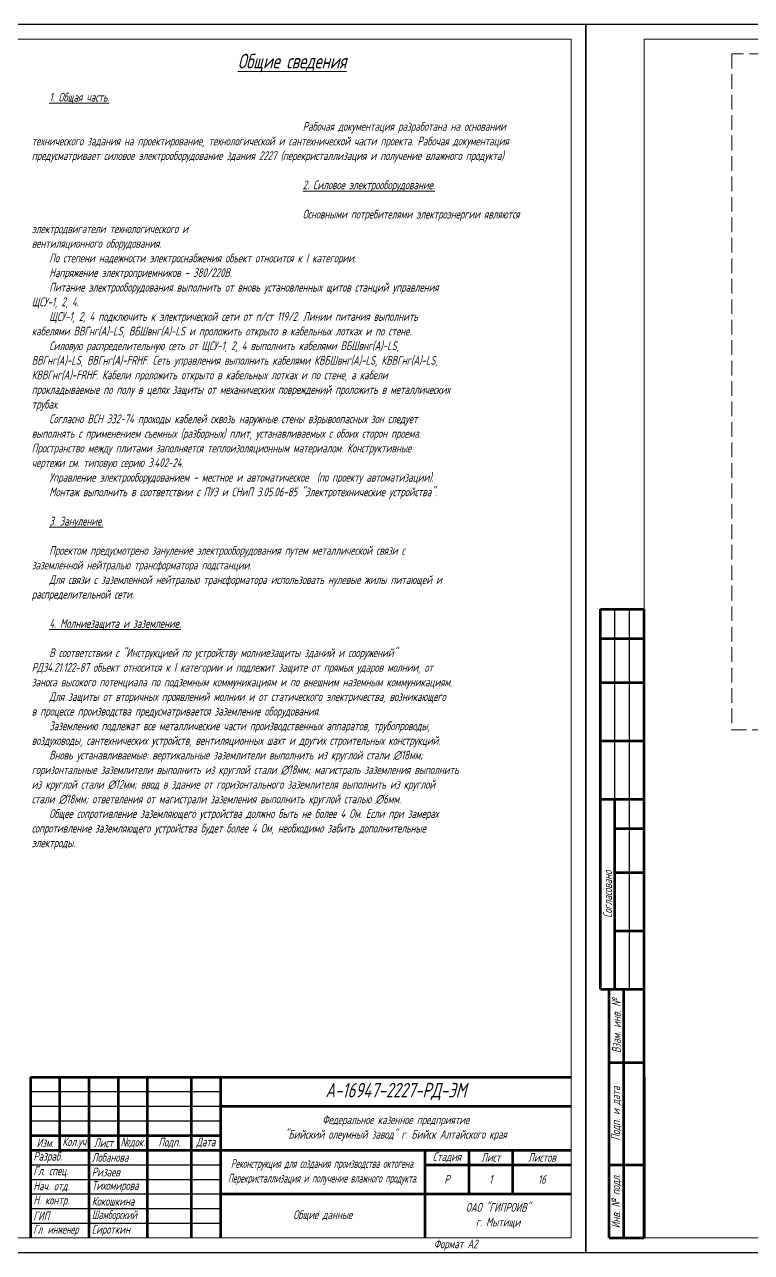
# Model space of a CAD drawing. Header units: millimetres. Extents: x -14296 to 10264, y -13087 to -5602.
# Drawn here: x -13054.7 to -12806, y -13086.7 to -12666.7 of the extents above; entities that cross this region are included whole.
import ezdxf

# ---------------------------------------------------------------- set-up
doc = ezdxf.new("R2010")
doc.units = ezdxf.units.MM
doc.linetypes.add('gost5', pattern=[7, 5, -2, 0])
for name, color, linetype, lineweight in [('Рамка толстая', 7, 'Continuous', 15), ('Рамка тонкая', 5, 'Continuous', 25), ('Текст', 7, 'Continuous', 20), ('Штампы', 252, 'Continuous', 25)]:
    doc.layers.add(name, color=color, linetype=linetype, lineweight=lineweight)
doc.styles.add('Simplex', font='simplex.shx', dxfattribs={"width": 0.7, "oblique": 15})

# ---------------------------------------------------------------- blocks, each defined once
blk = doc.blocks.new('A$C7B2D3637')
at = {"layer": 'Рамка толстая'}
for p, q in [((20, 415), (20, 5)), ((886, 415), (20, 415)), ((20, 5), (886, 5))]:
    blk.add_line(p, q, dxfattribs=at)
at = {"layer": 'Рамка тонкая'}
for p, q in [((0, 420), (0, 0)), ((891, 420), (0, 420)), ((0, 0), (891, 0))]:
    blk.add_line(p, q, dxfattribs=at)
blk = doc.blocks.new('*T1004')
at = {"layer": 'Штампы', "color": 0, "linetype": 'ByBlock', "lineweight": 60, "transparency": 16777216}
for p, q in [((0, 0), (0, 130)), ((0, 130), (15, 130)), ((15, 0), (15, 130)), ((0, 120), (15, 120)), ((0, 105), (15, 105)), ((0, 85), (15, 85)), ((0, 65), (15, 65)), ((5, 0), (5, 65)), ((5, 55), (15, 55)), ((5, 40), (15, 40)), ((5, 20), (15, 20)), ((0, 0), (15, 0))]:
    blk.add_line(p, q, dxfattribs=at)
at = {"layer": 'Штампы', "color": 5, "linetype": 'ByBlock', "lineweight": 25, "transparency": 16777216}
for p, q in [((5, 65), (5, 130)), ((10, 0), (10, 130))]:
    blk.add_line(p, q, dxfattribs=at)
at = {"layer": 'Штампы', "color": 2, "transparency": 16777216, "insert": (2.5, 32.5), "char_height": 3, "width": 61, "attachment_point": 5, "rotation": 90, "style": 'Simplex'}
blk.add_mtext('Согласовано', dxfattribs=at)
blk = doc.blocks.new('*T1005')
at = {"layer": 'Штампы', "color": 0, "linetype": 'ByBlock', "lineweight": 60, "transparency": 16777216}
for p, q in [((0, 0), (0, 85)), ((0, 85), (12, 85)), ((5, 0), (5, 85)), ((12, 0), (12, 85)), ((0, 60), (12, 60)), ((0, 25), (12, 25)), ((0, 0), (12, 0))]:
    blk.add_line(p, q, dxfattribs=at)
at = {"layer": 'Штампы', "color": 2, "transparency": 16777216, "char_height": 3, "attachment_point": 5, "rotation": 90, "style": 'Simplex'}
for s, insert, width in [('Взам. инв. {\\Fgost|c204;№}', (2.5, 72.5), 25), ('Подп. и дата', (2.5, 42.5), 35), ('Инв. {\\Fgost|c204;№} подл.', (2.5, 12.5), 25)]:
    blk.add_mtext(s, dxfattribs=dict(at, insert=insert, width=width))
blk = doc.blocks.new('A$C0CDB385D')
at = {"layer": 'Рамка толстая'}
for p, q in [((20, 415), (20, 5)), ((589, 415), (20, 415)), ((589, 5), (589, 415)), ((20, 5), (589, 5))]:
    blk.add_line(p, q, dxfattribs=at)
at = {"layer": 'Рамка тонкая'}
for p, q in [((0, 420), (0, 0)), ((594, 420), (0, 420)), ((594, 0), (594, 420)), ((0, 0), (594, 0))]:
    blk.add_line(p, q, dxfattribs=at)

msp = doc.modelspace()

# ---------------------------------------------------------------- linework, layer by layer
at = {"layer": 'Рамка тонкая', "linetype": 'gost5', "lineweight": 15}
for p, q in [((-12812.71622, -12676.74065), (-12812.71622, -12908.01316)), ((-12332.71622, -12676.74065), (-12812.71622, -12676.74065)), ((-12812.71622, -12908.01316), (-12332.71622, -12908.01316))]:
    msp.add_line(p, q, dxfattribs=at)
at = {"layer": 'Штампы', "lineweight": 60}
for p, q in [((-13052.71622, -13026.74065), (-12867.71622, -13026.74065)), ((-13052.71622, -13026.74065), (-13052.71622, -13081.74065)), ((-13042.71622, -13026.74065), (-13042.71622, -13051.74065)), ((-13032.71622, -13026.74065), (-13032.71622, -13081.74065)), ((-13022.71622, -13026.74065), (-13022.71622, -13051.74065)), ((-13012.71622, -13026.74065), (-13012.71622, -13081.74065)), ((-12997.71622, -13026.74065), (-12997.71622, -13081.74065)), ((-12987.71622, -13026.74065), (-12987.71622, -13081.74065)), ((-12842.71622, -13026.74065), (-12842.71622, -13081.74065)), ((-12987.71622, -13036.74065), (-12867.71622, -13036.74065)), ((-13052.71622, -13046.74065), (-12987.71622, -13046.74065)), ((-13052.71622, -13051.74065), (-12867.71622, -13051.74065)), ((-12917.71622, -13051.74065), (-12917.71622, -13081.74065)), ((-12902.71622, -13051.74065), (-12902.71622, -13066.74065)), ((-12887.71622, -13051.74065), (-12887.71622, -13066.74065)), ((-12917.71622, -13056.74065), (-12867.71622, -13056.74065)), ((-12987.71622, -13066.74065), (-12867.71622, -13066.74065))]:
    msp.add_line(p, q, dxfattribs=at)
at = {"layer": 'Штампы', "color": 5}
for p, q in [((-13052.71622, -13031.74065), (-12987.71622, -13031.74065)), ((-13052.71622, -13036.74065), (-12987.71622, -13036.74065)), ((-13052.71622, -13041.74065), (-12987.71622, -13041.74065)), ((-13052.71622, -13056.74065), (-12987.71622, -13056.74065)), ((-13052.71622, -13061.74065), (-12987.71622, -13061.74065)), ((-13052.71622, -13066.74065), (-12987.71622, -13066.74065)), ((-13052.71622, -13071.74065), (-12987.71622, -13071.74065)), ((-13052.71622, -13076.74065), (-12987.71622, -13076.74065))]:
    msp.add_line(p, q, dxfattribs=at)

# ---------------------------------------------------------------- block references
for name, p in [('A$C0CDB385D', (-13456.71621, -13086.74065)), ('A$C7B2D3637', (-12862.71621, -13086.74066)), ('*T1004', (-12857.71622, -12996.74065)), ('*T1005', (-12854.71622, -13081.74065))]:
    msp.add_blockref(name, p)

# ---------------------------------------------------------------- texts
at = {"layer": 'Текст', "insert": (-13052.26451, -12671.74065), "char_height": 3, "attachment_point": 1, "style": 'Simplex'}
msp.add_mtext_dynamic_manual_height_columns('\\pi92.714;{\\L\\P\\pi70.51;\\H1.6667x;Общие сведения\\P\\pi92.714;\\H0.6x;\\P\\pi6;1. Общая часть.\\P\\pi92.714;\\P\\pi6;}Рабочая документация разработана на основании технического задания на проектирование, технологической и сантехнической части проекта. Рабочая документация предусматривает силовое электрооборудование здания 2227 (перекристаллизация и получение влажного продукта)\\P\\P{\\L2. Силовое электрооборудование.\\P\\pi91.214;\\P\\pi6;}Основными потребителями электроэнергии являются электродвигатели технологического и \\P\\pi0;вентиляционного оборудования.\\P\\pi6;По степени надежности электроснабжения объект относится к I категории.\\PНапряжение электроприемников - 380/220В.\\PПитание электрооборудования выполнить от вновь установленных щитов станций управления \\P\\pi0;ЩСУ-1, 2, 4.\\P\\pi6;ЩСУ-1, 2, 4 подключить к электрической сети от п/ст 119/2. Линии питания выполнить \\P\\pi0;кабелями ВВГнг(А)-LS, ВБШвнг(А)-LS и проложить открыто в кабельных лотках и по стене.\\P\\pi6;Силовую распределительную сеть от ЩСУ-1, 2, 4 выполнить кабелями ВБШвнг(А)-LS, \\P\\pi0;ВВГнг(А)-LS, ВВГнг(А)-FRHF. Сеть управления выполнить кабелями КВБШвнг(А)-LS, КВВГнг(А)-LS, \\PКВВГнг(А)-FRHF. Кабели проложить открыто в кабельных лотках и по стене, а кабели \\Pпрокладываемые по полу в целях защиты от механических повреждений проложить в металлических \\Pтрубах.\\P\\pi6;Согласно ВСН 332-74 проходы кабелей сквозь наружные стены взрывоопасных зон следует \\P\\pi0;выполнять с применением съемных (разборных) плит, устанавливаемых с обоих сторон проема. \\PПространство между плитами заполняется теплоизоляционным материалом. Конструктивные \\Pчертежи см. типовую серию 3.402-24.\\P\\pi6;Управление электрооборудованием - местное и автоматическое  (по проекту автоматизации).   \\PМонтаж выполнить в соответствии с ПУЭ и СНиП 3.05.06-85 "Электротехнические устройства".\\P\\pi0;\\P\\pi6;{\\L3. Зануление.\\P\\P}Проектом предусмотрено зануление электрооборудования путем металлической связи с \\P\\pi0;заземленной нейтралью трансформатора подстанции. \\P\\pi6;Для связи с заземленной нейтралью трансформатора использовать нулевые жилы питающей и \\P\\pi0;распределительной сети.\\P\\pi88.429,l6;\\P\\pi6,l0;{\\L4. Молниезащита и заземление.\\P\\P}В соответствии с "Инструкцией по устройству молниезащиты зданий и сооружений" \\P\\pi0;РД34.21.122-87 объект относится к I категории и подлежит защите от прямых ударов молнии, от \\Pзаноса высокого потенциала по подземным коммуникациям и по внешним наземным коммуникациям.\\P\\pi6;Для защиты от вторичных проявлений молнии и от статического электричества, возникающего \\P\\pi0;в процессе производства предусматривается заземление оборудования. \\P\\pi6;Заземлению подлежат все металлические части производственных аппаратов, трубопроводы, \\P\\pi0;воздуховоды, сантехнических устройств, вентиляционных шахт и других строительных конструкций.\\P\\pi6;Вновь устанавливаемые: вертикальные заземлители выполнить из круглой стали ∅18мм; \\P\\pi0;горизонтальные заземлители выполнить из круглой стали ∅18мм; магистраль заземления выполнить \\Pиз круглой стали ∅12мм; ввод в здание от горизонтального заземлителя выполнить из круглой \\Pстали ∅18мм; ответвления от магистрали заземления выполнить круглой сталью ∅6мм.   \\P\\pi6;Общее сопротивление заземляющего устройства должно быть не более 4 Ом. Если при замерах \\P\\pi0;сопротивление заземляющего устройства будет более 4 Ом, необходимо забить дополнительные \\Pэлектроды.\\P', width=185, gutter_width=12.5, heights=[336.07082], dxfattribs=at)
at = {"layer": 'Текст', "lineweight": 35, "insert": (-12927.71622, -13031.74065), "char_height": 5, "width": 120, "attachment_point": 5, "style": 'Simplex'}
msp.add_mtext('А-16947-2227-РД-ЭМ', dxfattribs=at)
at = {"layer": 'Текст', "char_height": 3, "style": 'Simplex'}
for s, insert, width, attachment_point in [('Федеральное казенное предприятие\\P"Бийский олеумный завод" г. Бийск Алтайского края', (-12927.71622, -13044.24065), 120, 5), ('Изм.', (-13047.71622, -13049.24065), 10, 5), ('Кол.уч', (-13037.71622, -13049.24065), 10, 5), ('Лист', (-13027.71622, -13049.24065), 10, 5), ('{\\fArial|b0|i0|c204|p34;\\W0.7;№\\Fsimplex|c204;док.}', (-13017.71622, -13049.24065), 10, 5), ('Подп.', (-13005.21622, -13049.24065), 15, 5), ('{\\W0.7;Дата}', (-12992.71622, -13049.24065), 10, 5), ('Разраб.', (-13051.71622, -13054.24065), 18, 4), ('Лобанова', (-13031.71622, -13054.24065), 18, 4), ('{\\W0.7;Стадия}', (-12910.21622, -13054.24065), 15, 5), ('Лист', (-12895.21622, -13054.24065), 15, 5), ('Листов', (-12877.71622, -13054.24065), 20, 5), ('Гл. спец.', (-13051.71622, -13059.24065), 18, 4), ('Ризаев', (-13031.71622, -13059.24065), 18, 4), ('{\\W0.5;Реконструкция для создания производства октогена.\\PПерекристаллизация и получение влажного продукта.}', (-12952.71622, -13059.24065), 70, 5), ('Р', (-12910.21622, -13061.74065), 15, 5), ('1', (-12895.21622, -13061.74065), 15, 5), ('16', (-12877.71622, -13061.74065), 20, 5), ('Нач. отд.', (-13051.71622, -13064.24065), 18, 4), ('Тихомирова', (-13031.71622, -13064.24065), 18, 4), ('Н. контр.', (-13051.71622, -13069.24065), 19, 4), ('Кокошкина', (-13031.71622, -13069.24065), 18, 4), ('{\\C2;ОАО "ГИПРОИВ"\\Pг. Мытищи}', (-12892.71622, -13074.24065), 50, 5), ('ГИП', (-13051.71622, -13074.24065), 18, 4), ('{\\W0.6;Шамборский}', (-13031.71622, -13074.24065), 18, 4), ('Общие данные', (-12952.71622, -13074.24065), 70, 5), ('{\\W0.6;Гл. инженер}', (-13051.71622, -13079.24065), 18, 4), ('Сироткин', (-13031.71622, -13079.24065), 18, 4), ('Формат А2', (-12914.71622, -13084.24065), 44, 4)]:
    msp.add_mtext(s, dxfattribs=dict(at, insert=insert, width=width, attachment_point=attachment_point))

doc.saveas('drawing.dxf')
